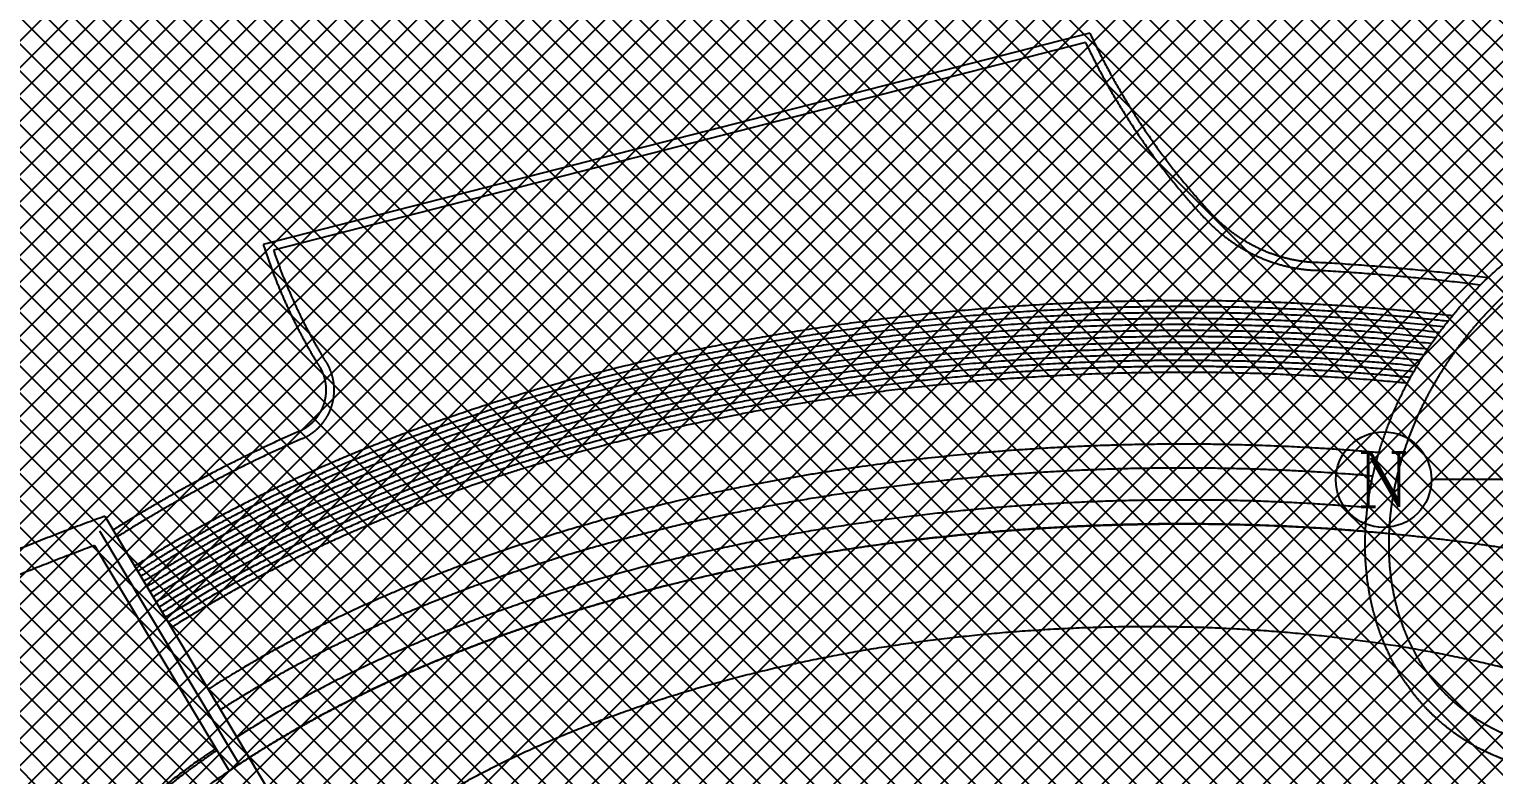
# Model space of a CAD drawing. Header units: millimetres. Extents: x 12325263 to 13848842, y -1463133 to 573208.
# Drawn here: x 12522110 to 12540478, y -556588 to -547237 of the extents above; entities that cross this region are included whole.
import ezdxf
from ezdxf.enums import TextEntityAlignment as Align
from ezdxf.xclip import XClip

# ---------------------------------------------------------------- set-up
doc = ezdxf.new("R2010")
doc.units = ezdxf.units.MM
doc.header["$LTSCALE"] = 1000
doc.header["$XCLIPFRAME"] = 0
doc.linetypes.add('ACAD_ISO02W100', pattern=[15, 12, -3])
doc.linetypes.add('DASHED2', pattern=[0.375, 0.25, -0.125])
for name, color, linetype in [('0-LA01轮廓线', 4, 'Continuous'), ('0-LA06铺装分界线 粗看线', 142, 'Continuous'), ('0-LA44详图水电构件', 20, 'Continuous'), ('A-WALL-PATT', 8, 'Continuous'), ('AXIS', 3, 'Continuous'), ('AXIS_TEXT', 7, 'Continuous'), ('s-首层组合pm$0$hs$0$首二层+地下室_04(1)$0$0F$0$12#楼首层平面图$0$CURTWALL', 2, 'Continuous'), ('投影线', 6, 'ACAD_ISO02W100')]:
    doc.layers.add(name, color=color, linetype=linetype)
doc.styles.add('_TCH_AXIS', font='COMPLEX', dxfattribs={"bigfont": 'GBCBIG'})
doc.styles.add('_TCH_DIM_T3', font='SIMPLEX.shx', dxfattribs={"width": 0.705882, "bigfont": 'GBCBIG.shx'})
doc.styles.add('COMPLEX', font='COMPLEX')
doc.dimstyles.new('_TCH_ARCH&&150', dxfattribs={"dimtxt": 446.25, "dimasz": 150, "dimexe": 375, "dimexo": 450, "dimgap": 189.375, "dimtad": 1, "dimdec": 0, "dimzin": 0, "dimdsep": 46, "dimtxsty": '_TCH_DIM_T3', "dimblk": 'asdggshdfhsg_ArchTick', "dimcen": 0.09, "dimclrt": 7, "dimazin": 2, "dimtfac": 1, "dimtdec": 0, "dimtix": 1, "dimtmove": 2, "dimatfit": 3, "dimfxl": 1, "dimtolj": 1, "dimtzin": 0, "dimarcsym": 0})

# ---------------------------------------------------------------- blocks, each defined once
blk = doc.blocks.new('A$C624508B3')
at = {"layer": '0-LA01轮廓线', "color": 250}
for p, q in [((-38323, -121741), (-36016, -124411)), ((-36016, -124411), (-34707, -125925))]:
    blk.add_line(p, q, dxfattribs=at)
for points in [[(-27202, -113635), (-36956, -118039)], [(-27236, -113760), (-36817, -118086)], [(-38355, -121933), (-36120, -124520)], [(-38387, -122125), (-36233, -124618)]]:
    blk.add_lwpolyline(points, dxfattribs=at)
for centre, radius, start, end in [((-20009, -108609), 8775, 214.9421, 232.7805), ((-20009, -108609), 8875, 215.4782, 232.7805), ((-24150, -114077), 2015, 232.484, 276.9887), ((-24150, -114077), 1915, 232.484, 276.9887), ((-20339, -145618), 29855, 92.7186, 96.8843), ((-20339, -145618), 29755, 92.8732, 96.8843), ((-30883, -114869), 6850, 207.5646, 221.1564), ((-30883, -114869), 6750, 208.4637, 221.107), ((-36418, -119798), 565, 303.9165, 48.1308), ((-36418, -119798), 665, 303.431, 47.5825), ((-26160, -135200), 17940, 123.6556, 132.1176), ((-26160, -135200), 17840, 123.6722, 132.1249), ((-21078, -151685), 34555, 119.9372, 126.9771), ((-21078, -151685), 34255, 120.3513, 126.9717)]:
    blk.add_arc(centre, radius, start, end, dxfattribs=at)
blk.add_ellipse((-19301, -117896), major_axis=(1900, 3245), ratio=0.773936, dxfattribs=at)
for centre, major_axis, ratio, start_param, end_param in [((-24380, -126790), (13990, 2917), 0.509278, -4.93663, -2.348064), ((-25056, -126666), (-10771, -2510), 0.518987, 7.346005, 10.161145)]:
    blk.add_ellipse(centre, major_axis=major_axis, ratio=ratio, start_param=start_param, end_param=end_param, dxfattribs=at)
for points, knots in [([(-17249, -114392), (-17296, -114365), (-17344, -114339), (-17463, -114279), (-17536, -114246), (-17684, -114188), (-17759, -114163), (-17913, -114118), (-17991, -114100), (-18149, -114069), (-18229, -114057), (-18390, -114040), (-18472, -114035), (-18636, -114032), (-18718, -114034), (-18884, -114045), (-18967, -114054), (-19134, -114078), (-19217, -114094), (-19383, -114131), (-19466, -114153), (-19631, -114204), (-19713, -114232), (-19877, -114295), (-19958, -114330), (-20119, -114405), (-20199, -114446), (-20356, -114532), (-20434, -114579), (-20587, -114677), (-20663, -114729), (-20812, -114837), (-20885, -114894), (-21028, -115013), (-21099, -115075), (-21236, -115203), (-21303, -115270), (-21433, -115407), (-21497, -115478), (-21620, -115623), (-21680, -115697), (-21795, -115850), (-21851, -115928), (-21957, -116087), (-22009, -116169), (-22106, -116334), (-22153, -116418), (-22241, -116588), (-22283, -116674), (-22362, -116849), (-22399, -116937), (-22467, -117115), (-22498, -117205), (-22556, -117385), (-22582, -117476), (-22629, -117658), (-22650, -117750), (-22685, -117933), (-22700, -118025), (-22724, -118208), (-22733, -118299), (-22746, -118481), (-22749, -118572), (-22750, -118752), (-22747, -118842), (-22736, -119020), (-22728, -119108), (-22705, -119282), (-22691, -119368), (-22656, -119537), (-22636, -119621), (-22589, -119785), (-22563, -119866), (-22505, -120024), (-22473, -120102), (-22403, -120253), (-22366, -120326), (-22285, -120470), (-22242, -120539), (-22150, -120673), (-22102, -120738), (-21999, -120863), (-21946, -120923), (-21833, -121037), (-21775, -121091), (-21654, -121194), (-21591, -121243), (-21460, -121334), (-21393, -121376), (-21256, -121455), (-21185, -121491), (-21040, -121556), (-20966, -121585), (-20815, -121637), (-20739, -121660), (-20583, -121698), (-20504, -121714), (-20344, -121738), (-20263, -121747), (-20101, -121757), (-20019, -121759), (-19854, -121756), (-19771, -121751), (-19605, -121734), (-19522, -121722), (-19355, -121692), (-19272, -121673), (-19106, -121630), (-19024, -121605), (-18859, -121549), (-18777, -121517), (-18615, -121449), (-18534, -121412), (-18375, -121331), (-18296, -121288), (-18140, -121196), (-18063, -121147), (-17912, -121044), (-17837, -120990), (-17691, -120877), (-17619, -120817), (-17478, -120694), (-17410, -120630), (-17275, -120498), (-17210, -120429), (-17083, -120289), (-17021, -120216), (-16901, -120067), (-16843, -119991), (-16732, -119836), (-16678, -119756), (-16575, -119594), (-16526, -119511), (-16432, -119344), (-16388, -119259), (-16304, -119086), (-16264, -118999), (-16190, -118823), (-16156, -118734), (-16092, -118555), (-16063, -118465), (-16011, -118283), (-15987, -118192), (-15945, -118009), (-15927, -117918), (-15897, -117735), (-15884, -117643), (-15865, -117460), (-15859, -117369), (-15852, -117188), (-15851, -117097), (-15855, -116918), (-15861, -116829), (-15877, -116653), (-15888, -116566), (-15916, -116393), (-15933, -116308), (-15973, -116141), (-15996, -116059), (-16048, -115897), (-16077, -115818), (-16140, -115663), (-16175, -115587), (-16249, -115439), (-16290, -115367), (-16375, -115228), (-16421, -115161), (-16518, -115031), (-16568, -114968), (-16675, -114848), (-16731, -114791), (-16847, -114681), (-16908, -114630), (-17033, -114532), (-17098, -114486), (-17193, -114426), (-17221, -114409), (-17249, -114392)], [0, 0, 0, 0, 0.049313, 0.049313, 0.121452, 0.121452, 0.193591, 0.193591, 0.265731, 0.265731, 0.33787, 0.33787, 0.41001, 0.41001, 0.482149, 0.482149, 0.554288, 0.554288, 0.626428, 0.626428, 0.698567, 0.698567, 0.770707, 0.770707, 0.842846, 0.842846, 0.914985, 0.914985, 0.987125, 0.987125, 1.059264, 1.059264, 1.131404, 1.131404, 1.203543, 1.203543, 1.275682, 1.275682, 1.347822, 1.347822, 1.419961, 1.419961, 1.492101, 1.492101, 1.56424, 1.56424, 1.636379, 1.636379, 1.708519, 1.708519, 1.780658, 1.780658, 1.852798, 1.852798, 1.924937, 1.924937, 1.997076, 1.997076, 2.069216, 2.069216, 2.141355, 2.141355, 2.213495, 2.213495, 2.285634, 2.285634, 2.357773, 2.357773, 2.429913, 2.429913, 2.502052, 2.502052, 2.574192, 2.574192, 2.646331, 2.646331, 2.71847, 2.71847, 2.79061, 2.79061, 2.862749, 2.862749, 2.934889, 2.934889, 3.007028, 3.007028, 3.079167, 3.079167, 3.151307, 3.151307, 3.223446, 3.223446, 3.295586, 3.295586, 3.367725, 3.367725, 3.439864, 3.439864, 3.512004, 3.512004, 3.584143, 3.584143, 3.656283, 3.656283, 3.728422, 3.728422, 3.800561, 3.800561, 3.872701, 3.872701, 3.94484, 3.94484, 4.01698, 4.01698, 4.089119, 4.089119, 4.161258, 4.161258, 4.233398, 4.233398, 4.305537, 4.305537, 4.377677, 4.377677, 4.449816, 4.449816, 4.521955, 4.521955, 4.594095, 4.594095, 4.666234, 4.666234, 4.738374, 4.738374, 4.810513, 4.810513, 4.882652, 4.882652, 4.954792, 4.954792, 5.026931, 5.026931, 5.099071, 5.099071, 5.17121, 5.17121, 5.243349, 5.243349, 5.315489, 5.315489, 5.387628, 5.387628, 5.459768, 5.459768, 5.531907, 5.531907, 5.604046, 5.604046, 5.676186, 5.676186, 5.748325, 5.748325, 5.820465, 5.820465, 5.892604, 5.892604, 5.964743, 5.964743, 6.036883, 6.036883, 6.109022, 6.109022, 6.181162, 6.181162, 6.253301, 6.253301, 6.283185, 6.283185, 6.283185, 6.283185]), ([(-22110, -116342), (-22386, -116358), (-22663, -116379), (-23323, -116438), (-23706, -116479), (-24544, -116587), (-24999, -116656), (-25911, -116816), (-26368, -116906), (-27265, -117105), (-27705, -117213), (-28548, -117440), (-28951, -117557), (-29734, -117803), (-30114, -117931), (-30845, -118194), (-31196, -118328), (-31875, -118604), (-32204, -118745), (-32840, -119033), (-33147, -119180), (-33740, -119479), (-34026, -119630), (-34578, -119937), (-34844, -120092), (-35353, -120404), (-35596, -120560), (-36058, -120870), (-36277, -121024), (-36706, -121340), (-36914, -121501), (-37304, -121815), (-37485, -121969), (-37724, -122180), (-37786, -122235), (-37847, -122291)], [-4.992412, -4.992412, -4.992412, -4.992412, -4.938451, -4.938451, -4.864288, -4.864288, -4.776209, -4.776209, -4.687377, -4.687377, -4.600764, -4.600764, -4.520227, -4.520227, -4.442584, -4.442584, -4.369096, -4.369096, -4.298209, -4.298209, -4.229734, -4.229734, -4.163661, -4.163661, -4.099574, -4.099574, -4.038553, -4.038553, -3.980837, -3.980837, -3.923121, -3.923121, -3.870297, -3.870297, -3.851634, -3.851634, -3.851634, -3.851634]), ([(-22494, -117195), (-22594, -117202), (-22694, -117210), (-23079, -117244), (-23366, -117273), (-23939, -117340), (-24226, -117378), (-24800, -117462), (-25087, -117508), (-25659, -117610), (-25945, -117665), (-26516, -117783), (-26800, -117846), (-27366, -117981), (-27648, -118052), (-28277, -118221), (-28623, -118321), (-29193, -118497), (-29419, -118570), (-29868, -118720), (-30090, -118798), (-30453, -118931), (-30595, -118983), (-30876, -119091), (-31016, -119146), (-31294, -119258), (-31432, -119315), (-31706, -119431), (-31842, -119489), (-32112, -119609), (-32247, -119670), (-32580, -119825), (-32778, -119920), (-33169, -120114), (-33362, -120213), (-33742, -120416), (-33930, -120519), (-34338, -120752), (-34557, -120883), (-34987, -121149), (-35198, -121285), (-35632, -121579), (-35856, -121737), (-36290, -122060), (-36500, -122224), (-36897, -122551), (-37084, -122712), (-37279, -122889), (-37293, -122903), (-37308, -122916)], [-4.963396, -4.963396, -4.963396, -4.963396, -4.943389, -4.943389, -4.886284, -4.886284, -4.829179, -4.829179, -4.772074, -4.772074, -4.714969, -4.714969, -4.657864, -4.657864, -4.60076, -4.60076, -4.529664, -4.529664, -4.482549, -4.482549, -4.435435, -4.435435, -4.405063, -4.405063, -4.374691, -4.374691, -4.34432, -4.34432, -4.313948, -4.313948, -4.283576, -4.283576, -4.237885, -4.237885, -4.192194, -4.192194, -4.146503, -4.146503, -4.091173, -4.091173, -4.035843, -4.035843, -3.974217, -3.974217, -3.912592, -3.912592, -3.854432, -3.854432, -3.849804, -3.849804, -3.849804, -3.849804]), ([(-22520, -117272), (-22616, -117279), (-22713, -117287), (-23046, -117316), (-23282, -117340), (-23716, -117389), (-23914, -117413), (-24310, -117466), (-24508, -117494), (-24944, -117561), (-25181, -117601), (-25655, -117686), (-25891, -117731), (-26363, -117827), (-26599, -117878), (-27233, -118024), (-27631, -118124), (-28262, -118296), (-28496, -118363), (-28921, -118491), (-29112, -118550), (-29491, -118673), (-29680, -118736), (-30142, -118896), (-30414, -118995), (-30793, -119140), (-30902, -119182), (-31118, -119268), (-31226, -119311), (-31498, -119424), (-31662, -119493), (-31988, -119635), (-32149, -119708), (-32468, -119855), (-32626, -119930), (-32938, -120082), (-33092, -120160), (-33441, -120339), (-33633, -120442), (-34012, -120652), (-34199, -120759), (-34742, -121081), (-35090, -121301), (-35628, -121668), (-35827, -121809), (-36214, -122097), (-36402, -122243), (-36769, -122541), (-36947, -122693), (-37166, -122888), (-37213, -122930), (-37258, -122972)], [-4.96129, -4.96129, -4.96129, -4.96129, -4.941864, -4.941864, -4.894599, -4.894599, -4.855086, -4.855086, -4.815573, -4.815573, -4.768218, -4.768218, -4.720863, -4.720863, -4.673509, -4.673509, -4.592777, -4.592777, -4.544474, -4.544474, -4.504802, -4.504802, -4.46513, -4.46513, -4.406829, -4.406829, -4.383209, -4.383209, -4.35959, -4.35959, -4.323076, -4.323076, -4.286563, -4.286563, -4.250205, -4.250205, -4.213848, -4.213848, -4.167413, -4.167413, -4.120978, -4.120978, -4.030116, -4.030116, -3.974932, -3.974932, -3.919748, -3.919748, -3.864563, -3.864563, -3.849627, -3.849627, -3.849627, -3.849627]), ([(-22722, -118191), (-22729, -118192), (-22737, -118193), (-23004, -118216), (-23264, -118243), (-23910, -118318), (-24296, -118371), (-25051, -118490), (-25420, -118556), (-26086, -118688), (-26384, -118752), (-26977, -118889), (-27273, -118962), (-27806, -119103), (-28044, -119170), (-28518, -119308), (-28753, -119381), (-29454, -119606), (-29914, -119767), (-30621, -120038), (-30875, -120139), (-31450, -120380), (-31768, -120521), (-32338, -120789), (-32591, -120914), (-33089, -121171), (-33333, -121303), (-33762, -121545), (-33949, -121655), (-34316, -121879), (-34496, -121993), (-34848, -122225), (-35021, -122342), (-35390, -122604), (-35585, -122749), (-35964, -123044), (-36147, -123194), (-36442, -123448), (-36557, -123550), (-36670, -123654)], [-4.942543, -4.942543, -4.942543, -4.942543, -4.941018, -4.941018, -4.887283, -4.887283, -4.807856, -4.807856, -4.731896, -4.731896, -4.670141, -4.670141, -4.608386, -4.608386, -4.557965, -4.557965, -4.507543, -4.507543, -4.4067, -4.4067, -4.349184, -4.349184, -4.274825, -4.274825, -4.213241, -4.213241, -4.151658, -4.151658, -4.102451, -4.102451, -4.053244, -4.053244, -4.004037, -4.004037, -3.945313, -3.945313, -3.88659, -3.88659, -3.847344, -3.847344, -3.847344, -3.847344]), ([(-22745, -118495), (-22977, -118515), (-23209, -118539), (-23722, -118598), (-24004, -118634), (-24567, -118716), (-24849, -118761), (-25409, -118860), (-25687, -118913), (-26242, -119028), (-26519, -119090), (-27069, -119221), (-27343, -119290), (-27959, -119456), (-28299, -119555), (-28974, -119764), (-29308, -119875), (-29911, -120088), (-30180, -120189), (-30712, -120397), (-30975, -120504), (-31492, -120727), (-31746, -120842), (-32247, -121078), (-32493, -121200), (-33021, -121474), (-33301, -121627), (-33847, -121942), (-34112, -122104), (-34564, -122395), (-34754, -122523), (-35125, -122783), (-35305, -122915), (-35655, -123182), (-35825, -123318), (-36156, -123596), (-36318, -123737), (-36474, -123881)], [-1.797491, -1.797491, -1.797491, -1.797491, -1.749092, -1.749092, -1.690512, -1.690512, -1.631932, -1.631932, -1.573899, -1.573899, -1.515865, -1.515865, -1.457831, -1.457831, -1.384713, -1.384713, -1.311403, -1.311403, -1.250815, -1.250815, -1.190227, -1.190227, -1.129638, -1.129638, -1.06905, -1.06905, -0.996849, -0.996849, -0.924648, -0.924648, -0.869947, -0.869947, -0.815246, -0.815246, -0.760545, -0.760545, -0.704918, -0.704918, -0.704918, -0.704918]), ([(-22744, -118896), (-22814, -118902), (-22884, -118909), (-23295, -118949), (-23637, -118989), (-24320, -119082), (-24663, -119136), (-25346, -119255), (-25687, -119320), (-26367, -119465), (-26705, -119543), (-27378, -119712), (-27712, -119802), (-28373, -119995), (-28701, -120097), (-29349, -120312), (-29669, -120425), (-30299, -120662), (-30609, -120786), (-31219, -121043), (-31518, -121177), (-32104, -121453), (-32391, -121596), (-32951, -121891), (-33224, -122042), (-33754, -122353), (-34011, -122513), (-34509, -122838), (-34750, -123005), (-35213, -123344), (-35436, -123517), (-35845, -123854), (-36033, -124018), (-36212, -124184)], [-4.936711, -4.936711, -4.936711, -4.936711, -4.92178, -4.92178, -4.849627, -4.849627, -4.777474, -4.777474, -4.705321, -4.705321, -4.633169, -4.633169, -4.561016, -4.561016, -4.488863, -4.488863, -4.41671, -4.41671, -4.344557, -4.344557, -4.272404, -4.272404, -4.200251, -4.200251, -4.128098, -4.128098, -4.055946, -4.055946, -3.983793, -3.983793, -3.91164, -3.91164, -3.845336, -3.845336, -3.845336, -3.845336])]:
    blk.add_open_spline(points, degree=3, knots=knots, dxfattribs=at)
at = {"layer": '0-LA06铺装分界线 粗看线', "color": 250}
for points, knots in [([(-22153, -116419), (-22414, -116435), (-22675, -116455), (-23322, -116513), (-23707, -116555), (-24543, -116663), (-24994, -116731), (-25897, -116889), (-26349, -116979), (-27240, -117176), (-27679, -117284), (-28513, -117508), (-28909, -117623), (-29702, -117871), (-30098, -118005), (-30841, -118273), (-31188, -118406), (-31874, -118685), (-32212, -118830), (-32877, -119133), (-33203, -119291), (-33843, -119617), (-34157, -119786), (-34715, -120103), (-34962, -120251), (-35446, -120552), (-35683, -120706), (-36145, -121022), (-36371, -121184), (-36768, -121483), (-36942, -121618), (-37282, -121895), (-37448, -122035), (-37673, -122234), (-37736, -122291), (-37798, -122348)], [-4.989307, -4.989307, -4.989307, -4.989307, -4.938285, -4.938285, -4.863407, -4.863407, -4.775923, -4.775923, -4.687849, -4.687849, -4.601354, -4.601354, -4.52195, -4.52195, -4.440844, -4.440844, -4.36787, -4.36787, -4.294689, -4.294689, -4.221507, -4.221507, -4.148325, -4.148325, -4.088152, -4.088152, -4.027978, -4.027978, -3.967805, -3.967805, -3.919192, -3.919192, -3.87058, -3.87058, -3.851476, -3.851476, -3.851476, -3.851476]), ([(-22194, -116497), (-22440, -116513), (-22686, -116531), (-23322, -116588), (-23713, -116631), (-24548, -116739), (-24993, -116807), (-25886, -116964), (-26335, -117053), (-27227, -117250), (-27671, -117359), (-28551, -117596), (-28987, -117724), (-29762, -117971), (-30102, -118086), (-30776, -118328), (-31108, -118455), (-31764, -118720), (-32088, -118858), (-32724, -119145), (-33037, -119294), (-33651, -119601), (-33952, -119760), (-34541, -120088), (-34830, -120258), (-35328, -120566), (-35541, -120704), (-35959, -120984), (-36163, -121128), (-36575, -121429), (-36782, -121588), (-37174, -121902), (-37359, -122057), (-37609, -122278), (-37680, -122341), (-37749, -122405)], [-4.9863, -4.9863, -4.9863, -4.9863, -4.93817, -4.93817, -4.862051, -4.862051, -4.775611, -4.775611, -4.687926, -4.687926, -4.600241, -4.600241, -4.512557, -4.512557, -4.442563, -4.442563, -4.372569, -4.372569, -4.302576, -4.302576, -4.232582, -4.232582, -4.162589, -4.162589, -4.092595, -4.092595, -4.038504, -4.038504, -3.984413, -3.984413, -3.926899, -3.926899, -3.872741, -3.872741, -3.851316, -3.851316, -3.851316, -3.851316]), ([(-22234, -116575), (-22466, -116590), (-22698, -116608), (-23318, -116663), (-23706, -116706), (-24521, -116812), (-24948, -116876), (-25800, -117024), (-26225, -117107), (-27083, -117294), (-27516, -117398), (-28374, -117624), (-28799, -117746), (-29555, -117982), (-29888, -118092), (-30546, -118324), (-30871, -118445), (-31541, -118709), (-31885, -118852), (-32543, -119143), (-32856, -119290), (-33458, -119586), (-33745, -119736), (-34315, -120046), (-34596, -120207), (-35146, -120539), (-35414, -120709), (-35937, -121059), (-36191, -121239), (-36623, -121560), (-36803, -121700), (-37155, -121985), (-37327, -122129), (-37564, -122338), (-37632, -122399), (-37700, -122461)], [-4.98339, -4.98339, -4.98339, -4.98339, -4.93778, -4.93778, -4.862061, -4.862061, -4.77881, -4.77881, -4.69556, -4.69556, -4.610011, -4.610011, -4.524463, -4.524463, -4.456191, -4.456191, -4.387918, -4.387918, -4.313695, -4.313695, -4.243663, -4.243663, -4.177019, -4.177019, -4.109179, -4.109179, -4.041339, -4.041339, -3.9735, -3.9735, -3.922839, -3.922839, -3.872178, -3.872178, -3.851155, -3.851155, -3.851155, -3.851155]), ([(-22272, -116652), (-22489, -116667), (-22707, -116684), (-23341, -116741), (-23758, -116787), (-24594, -116898), (-25011, -116963), (-25845, -117109), (-26261, -117191), (-27089, -117372), (-27501, -117472), (-28318, -117687), (-28723, -117802), (-29445, -118025), (-29763, -118129), (-30392, -118348), (-30703, -118462), (-31361, -118716), (-31707, -118858), (-32371, -119148), (-32690, -119294), (-33298, -119590), (-33588, -119738), (-34154, -120042), (-34430, -120198), (-34955, -120510), (-35205, -120665), (-35692, -120983), (-35930, -121146), (-36394, -121480), (-36619, -121651), (-37057, -121999), (-37269, -122177), (-37534, -122412), (-37593, -122465), (-37651, -122518)], [-4.980575, -4.980575, -4.980575, -4.980575, -4.937781, -4.937781, -4.856108, -4.856108, -4.774434, -4.774434, -4.69276, -4.69276, -4.611087, -4.611087, -4.529413, -4.529413, -4.464153, -4.464153, -4.398893, -4.398893, -4.324438, -4.324438, -4.253362, -4.253362, -4.1864, -4.1864, -4.120027, -4.120027, -4.057313, -4.057313, -3.9946, -3.9946, -3.931887, -3.931887, -3.869173, -3.869173, -3.850992, -3.850992, -3.850992, -3.850992]), ([(-22308, -116730), (-22510, -116744), (-22711, -116760), (-23309, -116813), (-23705, -116857), (-24499, -116960), (-24896, -117020), (-25689, -117156), (-26085, -117232), (-26872, -117400), (-27265, -117491), (-28044, -117690), (-28430, -117796), (-29196, -118024), (-29576, -118146), (-30325, -118403), (-30696, -118538), (-31425, -118823), (-31784, -118972), (-32490, -119284), (-32836, -119446), (-33453, -119753), (-33727, -119896), (-34264, -120190), (-34527, -120341), (-35041, -120651), (-35292, -120810), (-35777, -121132), (-36011, -121295), (-36454, -121619), (-36664, -121781), (-37072, -122110), (-37270, -122278), (-37509, -122491), (-37556, -122533), (-37602, -122575)], [-4.977853, -4.977853, -4.977853, -4.977853, -4.938083, -4.938083, -4.860274, -4.860274, -4.782464, -4.782464, -4.704654, -4.704654, -4.626844, -4.626844, -4.549034, -4.549034, -4.471224, -4.471224, -4.393415, -4.393415, -4.315605, -4.315605, -4.237795, -4.237795, -4.173886, -4.173886, -4.109977, -4.109977, -4.046067, -4.046067, -3.983642, -3.983642, -3.924465, -3.924465, -3.865288, -3.865288, -3.850828, -3.850828, -3.850828, -3.850828]), ([(-22343, -116808), (-22527, -116820), (-22711, -116835), (-23272, -116885), (-23649, -116926), (-24403, -117023), (-24781, -117078), (-25535, -117205), (-25911, -117275), (-26661, -117430), (-27034, -117514), (-27777, -117697), (-28145, -117795), (-28877, -118005), (-29240, -118117), (-29974, -118359), (-30344, -118489), (-31076, -118764), (-31436, -118908), (-32144, -119210), (-32492, -119367), (-33174, -119695), (-33508, -119865), (-34116, -120193), (-34392, -120349), (-34916, -120661), (-35164, -120817), (-35643, -121131), (-35873, -121290), (-36315, -121609), (-36526, -121768), (-36936, -122095), (-37135, -122261), (-37404, -122497), (-37479, -122564), (-37553, -122632)], [-4.975222, -4.975222, -4.975222, -4.975222, -4.938792, -4.938792, -4.864642, -4.864642, -4.790492, -4.790492, -4.716342, -4.716342, -4.642193, -4.642193, -4.568043, -4.568043, -4.493893, -4.493893, -4.41635, -4.41635, -4.338825, -4.338825, -4.261301, -4.261301, -4.183777, -4.183777, -4.116861, -4.116861, -4.053868, -4.053868, -3.992451, -3.992451, -3.93318, -3.93318, -3.873909, -3.873909, -3.850662, -3.850662, -3.850662, -3.850662]), ([(-22376, -116885), (-22542, -116897), (-22708, -116910), (-23224, -116956), (-23574, -116993), (-24276, -117081), (-24627, -117131), (-25329, -117245), (-25680, -117308), (-26378, -117446), (-26727, -117521), (-27498, -117702), (-27919, -117811), (-28754, -118046), (-29168, -118172), (-29985, -118441), (-30388, -118584), (-31049, -118836), (-31309, -118939), (-31824, -119154), (-32078, -119264), (-32579, -119492), (-32826, -119609), (-33313, -119850), (-33553, -119974), (-34073, -120254), (-34352, -120412), (-34896, -120737), (-35162, -120904), (-35664, -121236), (-35901, -121401), (-36363, -121739), (-36588, -121911), (-36998, -122244), (-37186, -122403), (-37413, -122606), (-37459, -122647), (-37504, -122689)], [-4.972681, -4.972681, -4.972681, -4.972681, -4.939803, -4.939803, -4.870633, -4.870633, -4.801463, -4.801463, -4.732293, -4.732293, -4.663123, -4.663123, -4.578455, -4.578455, -4.493787, -4.493787, -4.409119, -4.409119, -4.352992, -4.352992, -4.296865, -4.296865, -4.240739, -4.240739, -4.184612, -4.184612, -4.116847, -4.116847, -4.049082, -4.049082, -3.985242, -3.985242, -3.921403, -3.921403, -3.864803, -3.864803, -3.850494, -3.850494, -3.850494, -3.850494]), ([(-22408, -116963), (-22556, -116973), (-22704, -116985), (-23174, -117026), (-23497, -117060), (-24143, -117139), (-24467, -117184), (-25113, -117284), (-25436, -117340), (-26212, -117487), (-26663, -117583), (-27561, -117795), (-28006, -117912), (-28750, -118125), (-29051, -118216), (-29622, -118399), (-29892, -118490), (-30377, -118662), (-30593, -118742), (-31021, -118906), (-31233, -118990), (-31653, -119163), (-31861, -119252), (-32272, -119434), (-32476, -119527), (-32878, -119718), (-33077, -119816), (-33469, -120015), (-33662, -120117), (-34044, -120325), (-34232, -120431), (-34787, -120756), (-35145, -120980), (-35717, -121364), (-35938, -121519), (-36364, -121833), (-36570, -121993), (-36963, -122312), (-37151, -122472), (-37374, -122672), (-37414, -122709), (-37455, -122745)], [-4.970229, -4.970229, -4.970229, -4.970229, -4.940836, -4.940836, -4.876962, -4.876962, -4.813089, -4.813089, -4.749216, -4.749216, -4.659393, -4.659393, -4.56957, -4.56957, -4.507878, -4.507878, -4.451483, -4.451483, -4.405674, -4.405674, -4.359866, -4.359866, -4.314058, -4.314058, -4.268249, -4.268249, -4.222441, -4.222441, -4.176633, -4.176633, -4.130824, -4.130824, -4.039208, -4.039208, -3.97928, -3.97928, -3.9203, -3.9203, -3.863136, -3.863136, -3.850324, -3.850324, -3.850324, -3.850324]), ([(-22438, -117040), (-22569, -117050), (-22700, -117060), (-23133, -117098), (-23437, -117129), (-24044, -117202), (-24348, -117243), (-25072, -117352), (-25492, -117425), (-26328, -117588), (-26745, -117678), (-27574, -117876), (-27985, -117984), (-28696, -118187), (-28997, -118278), (-29545, -118453), (-29793, -118536), (-30236, -118691), (-30433, -118763), (-30785, -118895), (-30941, -118955), (-31250, -119078), (-31403, -119141), (-31846, -119326), (-32131, -119452), (-32626, -119680), (-32837, -119781), (-33253, -119988), (-33458, -120094), (-33954, -120360), (-34242, -120522), (-34784, -120844), (-35039, -121004), (-35537, -121331), (-35780, -121499), (-36251, -121842), (-36480, -122017), (-36923, -122375), (-37137, -122558), (-37364, -122764), (-37385, -122783), (-37406, -122802)], [-4.967865, -4.967865, -4.967865, -4.967865, -4.941784, -4.941784, -4.881616, -4.881616, -4.821447, -4.821447, -4.738259, -4.738259, -4.655071, -4.655071, -4.571883, -4.571883, -4.510033, -4.510033, -4.458268, -4.458268, -4.416519, -4.416519, -4.383029, -4.383029, -4.349539, -4.349539, -4.285867, -4.285867, -4.237527, -4.237527, -4.189186, -4.189186, -4.118926, -4.118926, -4.053394, -4.053394, -3.987862, -3.987862, -3.922329, -3.922329, -3.856797, -3.856797, -3.850152, -3.850152, -3.850152, -3.850152]), ([(-22467, -117117), (-22581, -117126), (-22696, -117135), (-23103, -117171), (-23396, -117201), (-23982, -117270), (-24275, -117309), (-24862, -117396), (-25155, -117444), (-25740, -117549), (-26032, -117605), (-26714, -117748), (-27102, -117838), (-27803, -118015), (-28116, -118099), (-28737, -118277), (-29045, -118371), (-29597, -118549), (-29842, -118632), (-30264, -118781), (-30443, -118847), (-30756, -118965), (-30891, -119017), (-31159, -119123), (-31293, -119177), (-31558, -119286), (-31690, -119342), (-31951, -119455), (-32081, -119513), (-32447, -119679), (-32680, -119789), (-33140, -120015), (-33367, -120131), (-33813, -120369), (-34032, -120490), (-34463, -120739), (-34674, -120866), (-35089, -121125), (-35292, -121258), (-35689, -121527), (-35883, -121665), (-36289, -121965), (-36500, -122128), (-36908, -122461), (-37106, -122631), (-37317, -122822), (-37337, -122841), (-37357, -122859)], [-4.965587, -4.965587, -4.965587, -4.965587, -4.942641, -4.942641, -4.884432, -4.884432, -4.826222, -4.826222, -4.768013, -4.768013, -4.709803, -4.709803, -4.631773, -4.631773, -4.56819, -4.56819, -4.504607, -4.504607, -4.453252, -4.453252, -4.415203, -4.415203, -4.386091, -4.386091, -4.35698, -4.35698, -4.327868, -4.327868, -4.298756, -4.298756, -4.245368, -4.245368, -4.19198, -4.19198, -4.138591, -4.138591, -4.085203, -4.085203, -4.031815, -4.031815, -3.978426, -3.978426, -3.917421, -3.917421, -3.856415, -3.856415, -3.849979, -3.849979, -3.849979, -3.849979])]:
    blk.add_open_spline(points, degree=3, knots=knots, dxfattribs=at)
at = {"layer": '0-LA44详图水电构件', "color": 250}
for points, knots in [([(-36450, -124368), (-36507, -124423), (-36563, -124479), (-36788, -124707), (-36949, -124881), (-37253, -125232), (-37395, -125410), (-37660, -125767), (-37782, -125947), (-38007, -126309), (-38109, -126491), (-38277, -126823), (-38345, -126974), (-38467, -127274), (-38521, -127425), (-38613, -127727), (-38652, -127877), (-38715, -128178), (-38739, -128328), (-38771, -128627), (-38779, -128777), (-38780, -129035), (-38776, -129145), (-38759, -129364), (-38746, -129473), (-38711, -129696), (-38688, -129811), (-38631, -130041), (-38596, -130157), (-38517, -130386), (-38473, -130499), (-38373, -130722), (-38318, -130832), (-38198, -131048), (-38133, -131155), (-37994, -131364), (-37919, -131467), (-37761, -131669), (-37677, -131768), (-37500, -131961), (-37407, -132056), (-37212, -132241), (-37110, -132332), (-36898, -132508), (-36787, -132595), (-36558, -132762), (-36439, -132844), (-36071, -133082), (-35810, -133232), (-35325, -133477), (-35109, -133578), (-34660, -133766), (-34428, -133855), (-33888, -134043), (-33576, -134138), (-33253, -134225)], [-3.818103, -3.818103, -3.818103, -3.818103, -3.796213, -3.796213, -3.728691, -3.728691, -3.66117, -3.66117, -3.593648, -3.593648, -3.526126, -3.526126, -3.470733, -3.470733, -3.41534, -3.41534, -3.359948, -3.359948, -3.304555, -3.304555, -3.249162, -3.249162, -3.207829, -3.207829, -3.166497, -3.166497, -3.12234, -3.12234, -3.076701, -3.076701, -3.031061, -3.031061, -2.985421, -2.985421, -2.939782, -2.939782, -2.894142, -2.894142, -2.848503, -2.848503, -2.802863, -2.802863, -2.757223, -2.757223, -2.711584, -2.711584, -2.665944, -2.665944, -2.574665, -2.574665, -2.50595, -2.50595, -2.437379, -2.437379, -2.351231, -2.351231, -2.351231, -2.351231]), ([(-36430, -124390), (-36562, -124518), (-36688, -124647), (-36982, -124962), (-37145, -125149), (-37448, -125527), (-37588, -125718), (-37846, -126101), (-37964, -126294), (-38176, -126681), (-38270, -126876), (-38416, -127224), (-38472, -127378), (-38571, -127685), (-38612, -127839), (-38679, -128146), (-38704, -128299), (-38736, -128579), (-38745, -128706), (-38751, -128958), (-38749, -129084), (-38732, -129333), (-38719, -129457), (-38680, -129703), (-38654, -129825), (-38593, -130066), (-38556, -130185), (-38472, -130420), (-38424, -130537), (-38318, -130766), (-38260, -130878), (-38132, -131100), (-38063, -131209), (-37914, -131424), (-37835, -131529), (-37666, -131735), (-37576, -131836), (-37387, -132033), (-37288, -132130), (-37080, -132318), (-36972, -132410), (-36678, -132642), (-36486, -132779), (-36079, -133041), (-35865, -133165), (-35416, -133401), (-35181, -133513), (-34691, -133722), (-34437, -133821), (-33910, -134003), (-33638, -134088), (-33320, -134176), (-33283, -134186), (-33246, -134196)], [-3.817942, -3.817942, -3.817942, -3.817942, -3.767334, -3.767334, -3.695181, -3.695181, -3.623028, -3.623028, -3.550875, -3.550875, -3.478722, -3.478722, -3.42189, -3.42189, -3.365058, -3.365058, -3.308226, -3.308226, -3.260817, -3.260817, -3.213409, -3.213409, -3.166, -3.166, -3.118592, -3.118592, -3.071183, -3.071183, -3.023775, -3.023775, -2.976367, -2.976367, -2.928958, -2.928958, -2.88155, -2.88155, -2.834141, -2.834141, -2.786733, -2.786733, -2.739324, -2.739324, -2.663707, -2.663707, -2.58809, -2.58809, -2.512473, -2.512473, -2.436856, -2.436856, -2.361239, -2.361239, -2.351231, -2.351231, -2.351231, -2.351231])]:
    blk.add_open_spline(points, degree=3, knots=knots, dxfattribs=at)
at = {"layer": 'Defpoints', "color": 250}
blk.add_ellipse((-24380, -126790), major_axis=(-13990, -2917), ratio=0.509278, start_param=-3.141592653589793, end_param=3.141592653589793, dxfattribs=at)
blk.add_ellipse((-25056, -126666), major_axis=(-10771, -2510), ratio=0.518987, dxfattribs=at)
blk = doc.blocks.new('A$C3A5F05FE')
at = {"rotation": 359.9999703432161}
blk.add_blockref('A$C624508B3', (123429.3, 236271.5), dxfattribs=at)
blk = doc.blocks.new('_AXISO')
blk.add_circle((0, 0), 0.5)
at = {"layer": 'AXIS_TEXT', "style": 'COMPLEX', "width": 1.041667}
blk.add_attdef('A', text='', height=0.56, dxfattribs=at).set_placement((-0.25, -0.28), (0.25, -0.28), align=Align.FIT)
blk = doc.blocks.new('asdggshdfhsg_ArchTick')
at = {"color": 0, "linetype": 'ByBlock', "const_width": 0.4}
blk.add_lwpolyline([(-0.5, -0.5), (0.5, 0.5)], dxfattribs=at)
blk = doc.blocks.new('*D5258')
at = {"layer": 'AXIS', "color": 0, "lineweight": -2, "transparency": 16777216}
for p, q in [((12411817, 1078990), (12406942, 1078990)), ((12407317, 996140), (12407317, 1078840)), ((12411817, 995990), (12406942, 995990))]:
    blk.add_line(p, q, dxfattribs=at)
at = {"layer": 'Defpoints', "color": 0, "transparency": 16777216}
for p in [(12407317, 1078990), (12412267, 1078990), (12412267, 995990)]:
    blk.add_point(p, dxfattribs=at)
at = {"layer": 'AXIS', "color": 0, "lineweight": -2, "transparency": 16777216, "xscale": 150, "yscale": 150, "zscale": 150}
for p, rotation in [((12407317, 1078990), 90), ((12407317, 995990), 270)]:
    blk.add_blockref('asdggshdfhsg_ArchTick', p, dxfattribs=dict(at, rotation=rotation))
at = {"layer": 'AXIS', "color": 7, "transparency": 16777216, "insert": (12406904, 1037490), "char_height": 446.2, "attachment_point": 5, "rotation": 90, "style": '_TCH_DIM_T3'}
blk.add_mtext('\\A1;83000', dxfattribs=at)
blk = doc.blocks.new('qlzw')
at = {"layer": 'AXIS'}
blk.add_line((12412266.8, 1078989.8), (12406266.8, 1078989.8), dxfattribs=at)
ref = blk.add_blockref('_AXISO', (12405666.8, 1078989.8), dxfattribs=dict(at, xscale=1200, yscale=1200, zscale=1200))
ref.add_attrib('A', 'N', dxfattribs={"layer": 'AXIS_TEXT', "height": 678.8, "style": '_TCH_AXIS', "width": 1.105263}).set_placement((12405327.4, 1078650.3), (12406006.2, 1078650.3), align=Align.FIT)
dim = blk.add_aligned_dim(p1=(12412266.8, 995989.8), p2=(12412266.8, 1078989.8), distance=4950, dimstyle='_TCH_ARCH&&150', dxfattribs=at)
dim.commit()
dim.dimension.update_dxf_attribs({"geometry": '*D5258', "text_midpoint": (12406904.3, 1037489.8)})

msp = doc.modelspace()

# ---------------------------------------------------------------- hatches: boundary and pattern name
at = {"layer": 'A-WALL-PATT'}
h = msp.add_hatch(dxfattribs=at)
h.set_pattern_fill('ANSI37', color=252, scale=150)
h.set_pattern_definition([(45, (-400000, 0), (-168.3798023, 168.3798023), []), (135, (-400000, 0), (-168.3798023, -168.3798023), [])])
edge = h.paths.add_edge_path()
edge.add_line((12617170, -539458), (12627664.7, -539458))
edge.add_line((12627664.7, -539458), (12617498.2, -546587.6))
edge.add_line((12617498.2, -546587.6), (12598406.6, -559976.1))
edge.add_line((12598406.6, -559976.1), (12585091.3, -540989.1))
edge.add_line((12585091.3, -540989.1), (12584144.7, -541197.3))
edge.add_line((12584144.7, -541197.3), (12583864.1, -542803.9))
edge.add_arc((12578880.4, -541928.7), 5060, 269.14738, 350.03971, ccw=False)
edge.add_arc((12578698.9, -554127.5), 7140.2, 89.14809, 125.03345)
edge.add_line((12574600, -548281), (12560037.5, -558490.6))
edge.add_line((12560037.5, -558490.6), (12559927.1, -558471.2))
edge.add_line((12559927.1, -558471.2), (12559927.1, -564050))
edge.add_line((12559927.1, -564050), (12558858.8, -564810))
edge.add_line((12558858.8, -564810), (12559927.1, -566333.2))
edge.add_line((12559927.1, -566333.2), (12559927.6, -588159))
edge.add_line((12559927.6, -588159), (12558263.3, -589586.8))
edge.add_line((12558263.3, -589586.8), (12557796.8, -589586.8))
edge.add_line((12557796.8, -589586.8), (12557796.8, -598151.2))
edge.add_line((12557796.8, -598151.2), (12560482.1, -600836.4))
edge.add_arc((12552451.5, -592361.2), 11675.6, 270.02561, 313.45682, ccw=False)
edge.add_line((12552456.7, -604036.8), (12551424.9, -604036.8))
edge.add_arc((12551424.9, -607536.8), 3500, 90, 186.80534)
edge.add_line((12547949.6, -607951.5), (12549871.4, -624055.3))
edge.add_line((12549871.4, -624055.3), (12550966.8, -633201.5))
edge.add_line((12550966.8, -633201.5), (12550966.8, -643886.8))
edge.add_line((12550966.8, -643886.8), (12550966.8, -653386.8))
edge.add_line((12550966.8, -653386.8), (12614072.2, -653386.8))
edge.add_line((12614072.2, -653386.8), (12616970.5, -653386.8))
edge.add_arc((12639113.3, -663769.1), 24455.9, 154.87893, 159.83059)
edge.add_arc((12619069.5, -656056.1), 3000, 166.12633, 249.14639)
edge.add_arc((12632240.8, -621479.9), 40000, 249.14639, 262.18067)
edge.add_line((12626798.8, -661108), (12526241.6, -661108))
edge.add_line((12526241.6, -661108), (12526241.6, -616108))
edge.add_line((12526241.6, -616108), (12504241.6, -616108))
edge.add_line((12504241.6, -616108), (12504241.6, -539458))
edge.add_line((12504241.6, -539458), (12586460, -539458))
edge.add_line((12586460, -539458), (12617170, -539458))

# ---------------------------------------------------------------- next in the draw order: block references
at = {"layer": 's-首层组合pm$0$hs$0$首二层+地下室_04(1)$0$0F$0$12#楼首层平面图$0$CURTWALL'}
ref = msp.add_blockref('A$C3A5F05FE', (12419426.3, -651432.9), dxfattribs=dict(at, rotation=350.0412449425006))
XClip(ref).set_block_clipping_path([(195513.2503203545, 148017.0485826777), (64172.5014155116, 124955.6050650277), (77428.2917839233, 49460.5289228798), (99096.806788845, 53265.1915204667), (106879.0711930003, 8943.2290103992), (216551.3050909508, 28200.0099301159)])

# ---------------------------------------------------------------- next in the draw order: block references
at = {"layer": '投影线', "linetype": 'DASHED2', "ltscale": 2}
msp.add_blockref('qlzw', (133430, -1631876.5), dxfattribs=at)

doc.saveas('drawing.dxf')
